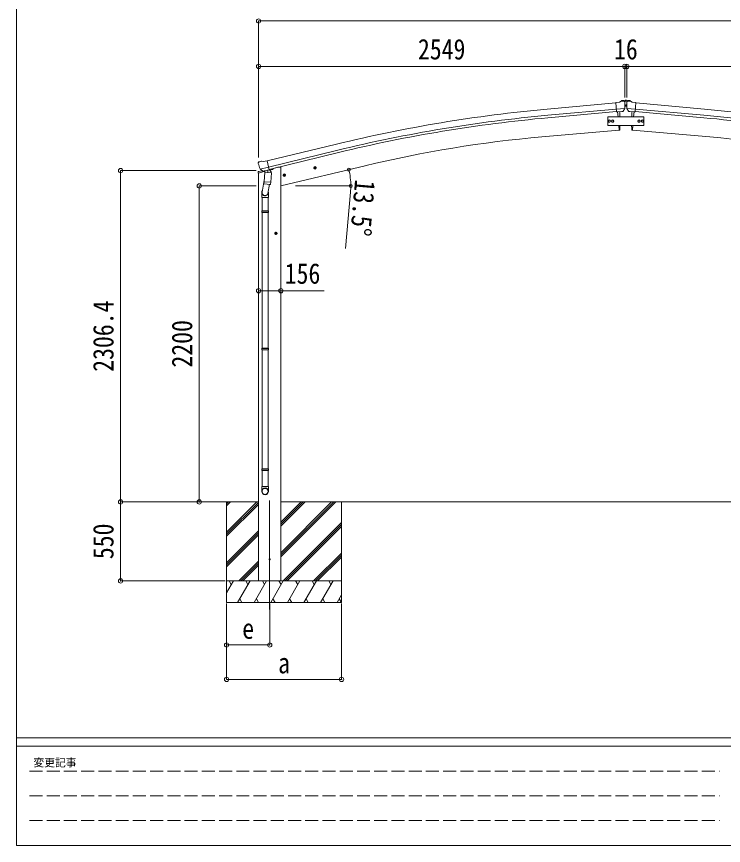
# Model space of a CAD drawing. Units: millimetres at full size. Extents: x -8385 to 33752, y -10062 to 5787.
# Drawn here: x -8385 to -3465, y -5853 to -82 of the extents above; entities that cross this region are included whole.
import ezdxf
from ezdxf.enums import TextEntityAlignment as Align

# ---------------------------------------------------------------- set-up
doc = ezdxf.new("R2010")
doc.units = ezdxf.units.MM
doc.header["$LTSCALE"] = 30
doc.header["$PDMODE"] = 32
doc.header["$PDSIZE"] = 30
doc.linetypes.add('DASHED3', pattern=[4, 3, -1])
for name, color, linetype, lineweight in [('0-0_0', 7, 'Continuous', 9), ('0-1_本体', 4, 'Continuous', 9), ('0-2_部品', 7, 'Continuous', 9), ('0-7_合掌部品', 3, 'Continuous', 9), ('0-8_PARTS2', 2, 'Continuous', 9), ('0-A_寸法', 6, 'Continuous', 9), ('F-0_240', 7, 'Continuous', 9)]:
    doc.layers.add(name, color=color, linetype=linetype, lineweight=lineweight)
doc.styles.add('ＭＳ ゴシック', font='')
doc.styles.get('ＭＳ ゴシック').set_extended_font_data('MS Gothic')

msp = doc.modelspace()

# ---------------------------------------------------------------- linework, layer by layer
at = {"layer": '0-0_0', "color": 6}
for p, q in [((-6701.2, -428.94), (-4152.2, -428.94)), ((-6701.2, -428.94), (-6701.2, -1062.46)), ((-4152.2, -428.94), (-4152.2, -644.28)), ((-4152.2, -428.94), (-4136.2, -428.94)), ((-4136.2, -428.94), (-4136.2, -644.28)), ((-4136.2, -428.94), (-1587.2, -428.94))]:
    msp.add_line(p, q, dxfattribs=at)
at = {"layer": '0-0_0'}
for p, q in [((-7298.03, -3460.68), (-6701.7, -3460.68)), ((-6923.95, -3460.68), (-6923.95, -4160.68)), ((-6923.95, -3671.91), (-6712.72, -3460.68)), ((-6923.95, -3488.06), (-6896.56, -3460.68)), ((-6923.95, -3473.92), (-6910.71, -3460.68)), ((-6546.2, -3460.68), (-1743.2, -3460.68)), ((-6546.2, -3842.94), (-6163.93, -3460.68)), ((-6546.2, -3814.66), (-6192.22, -3460.68)), ((-6546.2, -3828.8), (-6178.07, -3460.68)), ((-6546.2, -3630.81), (-6376.06, -3460.68)), ((-6546.2, -3616.67), (-6390.21, -3460.68)), ((-6546.2, -3602.53), (-6404.35, -3460.68)), ((-6123.95, -3460.68), (-6123.95, -4160.68)), ((-6923.95, -3686.05), (-6701.7, -3463.8)), ((-6923.95, -3700.19), (-6701.7, -3477.95)), ((-6530.09, -4010.68), (-6123.95, -3604.54)), ((-6515.95, -4010.68), (-6123.95, -3618.69)), ((-6501.8, -4010.68), (-6123.95, -3632.83)), ((-6923.95, -3884.04), (-6701.7, -3661.79)), ((-6923.95, -3898.18), (-6701.7, -3675.94)), ((-6923.95, -3912.33), (-6701.7, -3690.08)), ((-6317.95, -4010.68), (-6123.95, -3816.67)), ((-6303.81, -4010.68), (-6123.95, -3830.82)), ((-6289.67, -4010.68), (-6123.95, -3844.96)), ((-6838.45, -4010.68), (-6701.7, -3873.92)), ((-6824.31, -4010.68), (-6701.7, -3888.07)), ((-6810.17, -4010.68), (-6701.7, -3902.21)), ((-6123.95, -4010.68), (-6923.95, -4010.68)), ((-6923.95, -4094.51), (-6875.54, -4010.68)), ((-6890.55, -4036.66), (-6905.55, -4010.68)), ((-6846.68, -4160.68), (-6760.08, -4010.68)), ((-6775.08, -4036.66), (-6790.08, -4010.68)), ((-6731.21, -4160.68), (-6644.61, -4010.68)), ((-6659.61, -4036.66), (-6674.61, -4010.68)), ((-6615.74, -4160.68), (-6529.14, -4010.68)), ((-6544.14, -4036.66), (-6559.14, -4010.68)), ((-6500.27, -4160.68), (-6413.67, -4010.68)), ((-6428.67, -4036.66), (-6443.67, -4010.68)), ((-6384.8, -4160.68), (-6298.2, -4010.68)), ((-6328.2, -4010.68), (-6313.2, -4036.66)), ((-6269.33, -4160.68), (-6182.73, -4010.68)), ((-6197.73, -4036.66), (-6212.73, -4010.68)), ((-6831.68, -4134.7), (-6816.68, -4160.68)), ((-6716.21, -4134.7), (-6701.21, -4160.68)), ((-6600.74, -4134.7), (-6585.74, -4160.68)), ((-6485.27, -4134.7), (-6470.27, -4160.68)), ((-6369.8, -4134.7), (-6354.8, -4160.68)), ((-6254.33, -4134.7), (-6239.33, -4160.68)), ((-6153.86, -4160.68), (-6123.95, -4108.87)), ((-6138.86, -4134.7), (-6123.86, -4160.68)), ((-6923.95, -4160.68), (-6123.95, -4160.68))]:
    msp.add_line(p, q, dxfattribs=at)
at = {"layer": '0-0_0', "color": 6}
for p in [(-6701.2, -428.94), (-4152.2, -428.94), (-4136.2, -428.94)]:
    msp.add_point(p, dxfattribs=at)
at = {"layer": '0-1_本体'}
for p, q in [((-4214.32, -682.88), (-4691.63, -726.16)), ((-4074.07, -682.88), (-3596.76, -726.16)), ((-4210.56, -725.87), (-4687.74, -769.14)), ((-4209.09, -742.65), (-4686.22, -785.91)), ((-4079.3, -742.65), (-3602.17, -785.91)), ((-4077.83, -725.87), (-3600.65, -769.14)), ((-4728.65, -919.53), (-4190.71, -872.47)), ((-3559.74, -919.53), (-4097.69, -872.47)), ((-6641.17, -1087.09), (-6158.3, -969.61)), ((-6631.1, -1129.06), (-6148.1, -1011.54)), ((-6627.17, -1145.43), (-6144.11, -1027.91)), ((-6545.7, -1260.68), (-5960.02, -1120.07)), ((-6545.7, -1130.68), (-6545.7, -4010.68)), ((-6701.2, -1170.39), (-6701.2, -4010.68))]:
    msp.add_line(p, q, dxfattribs=at)
at = {"layer": '0-1_本体', "color": 6}
msp.add_line((-6545.2, -1990.86), (-6701.2, -1990.86), dxfattribs=at)
at = {"layer": '0-1_本体'}
msp.add_lwpolyline([(-6545.7, -1130.68), (-6565.7, -1130.68), (-6599.2, -1138.73)], dxfattribs=at)
for centre, radius, start, end in [((-3786.93, -10716.08), 10030.81, 95.17465, 103.67464), ((-4501.46, -10716.08), 10030.81, 76.32536, 84.82535), ((-3786.93, -10716.08), 9987.65, 95.17465, 103.67464), ((-3786.93, -10716.08), 9970.81, 95.17465, 103.67464), ((-4501.46, -10716.08), 9970.81, 76.32536, 84.82535), ((-4501.46, -10716.08), 9987.65, 76.32536, 84.82535), ((-3995.03, -9304.85), 8417.35, 95.00001, 103.5), ((-4293.36, -9304.85), 8417.35, 76.5, 84.99999)]:
    msp.add_arc(centre, radius, start, end, dxfattribs=at)
at = {"layer": '0-2_部品'}
for p, q in [((-4190.71, -872.41), (-4188.65, -872.16)), ((-4097.68, -872.41), (-4099.74, -872.16)), ((-6698.91, -1094.09), (-6702.77, -1100.39)), ((-6695.82, -1091.85), (-6682.63, -1088.68)), ((-6668.07, -1091.36), (-6681.33, -1088.66)), ((-6668.07, -1091.36), (-6642.14, -1085.13)), ((-6703.13, -1102.67), (-6702.86, -1103.82)), ((-6689.08, -1142.98), (-6631.57, -1129.17)), ((-6672.22, -1157.89), (-6688.6, -1143.4)), ((-6667.15, -1157.98), (-6630.45, -1149.17)), ((-6636.4, -1150.99), (-6637.42, -1165.6)), ((-6630.45, -1149.17), (-6628.92, -1148.8)), ((-6627.36, -1146.7), (-6626.42, -1146.76)), ((-6626.42, -1146.76), (-6613.1, -1162.08)), ((-6622.43, -1151.36), (-6603.54, -1146.82)), ((-6599.7, -1138.65), (-6599.7, -1141.96)), ((-6317.46, -1136.86), (-6298.02, -1132.2)), ((-6312.91, -1129.09), (-6315.04, -1136.28)), ((-6305.61, -1127.33), (-6312.91, -1129.09)), ((-6305.41, -1144.25), (-6310.07, -1124.81)), ((-6300.44, -1132.78), (-6305.61, -1127.33)), ((-6302.57, -1139.97), (-6300.44, -1132.78)), ((-6704.26, -1171), (-6661.55, -1160.75)), ((-6704.26, -1164.11), (-6704.26, -1171)), ((-6675.75, -1154.9), (-6701.96, -1161.2)), ((-6660.63, -1207.41), (-6676.54, -1303.58)), ((-6669.52, -1158.45), (-6662, -1156.65)), ((-6668.68, -1158.35), (-6667.15, -1157.98)), ((-6665.31, -1158.21), (-6665.36, -1158.95)), ((-6664.61, -1159.99), (-6638.79, -1166.43)), ((-6657.69, -1165.34), (-6662.36, -1232.17)), ((-6612, -1168.53), (-6657.69, -1165.34)), ((-6655.91, -1162.16), (-6656.14, -1165.44)), ((-6616.68, -1235.37), (-6612, -1168.53)), ((-6613.1, -1162.08), (-6613.55, -1168.42)), ((-6531.38, -1188.22), (-6511.94, -1183.55)), ((-6526.83, -1180.44), (-6528.96, -1187.64)), ((-6519.53, -1178.69), (-6526.83, -1180.44)), ((-6519.33, -1195.61), (-6524, -1176.16)), ((-6514.36, -1184.14), (-6519.53, -1178.69)), ((-6516.49, -1191.33), (-6514.36, -1184.14)), ((-6663.22, -1244.64), (-6662.35, -1232.17)), ((-6662.83, -1246), (-6662.83, -1246)), ((-6616.68, -1235.37), (-6662.36, -1232.17)), ((-6661.38, -1246.78), (-6619.68, -1249.69)), ((-6625.11, -1249.31), (-6635.84, -1312.9)), ((-6616.69, -1235.37), (-6617.58, -1248.06)), ((-6678.7, -1340.74), (-6678.7, -1306.39)), ((-6632.7, -1306.08), (-6632.7, -1340.74)), ((-6632.7, -1340.74), (-6678.7, -1340.74)), ((-6676.7, -1340.74), (-6676.7, -1434.74)), ((-6634.7, -1340.74), (-6634.7, -1434.74)), ((-6678.7, -1436.74), (-6677.7, -1434.74)), ((-6632.7, -1436.74), (-6678.7, -1436.74)), ((-6633.7, -1434.74), (-6677.7, -1434.74)), ((-6632.7, -1436.74), (-6633.7, -1434.74)), ((-6632.7, -1436.74), (-6632.7, -1444.74)), ((-6632.7, -1444.74), (-6678.7, -1444.74)), ((-6633.7, -1446.74), (-6677.7, -1446.74)), ((-6676.7, -1446.74), (-6676.7, -2390.93)), ((-6634.7, -1446.74), (-6634.7, -2390.93)), ((-6632.7, -1444.74), (-6633.7, -1446.74)), ((-6570.2, -1590.8), (-6590.2, -1590.8)), ((-6580.2, -1583.3), (-6586.7, -1587.05)), ((-6586.7, -1587.05), (-6586.7, -1594.55)), ((-6586.7, -1594.55), (-6580.2, -1598.31)), ((-6580.2, -1600.8), (-6580.2, -1580.8)), ((-6573.7, -1587.05), (-6580.2, -1583.3)), ((-6678.7, -2392.93), (-6677.7, -2390.93)), ((-6632.7, -2392.93), (-6678.7, -2392.93)), ((-6632.7, -2400.93), (-6678.7, -2400.93)), ((-6633.7, -2390.93), (-6677.7, -2390.93)), ((-6633.7, -2402.93), (-6677.7, -2402.93)), ((-6676.7, -2402.93), (-6676.7, -3231.11)), ((-6634.7, -2402.93), (-6634.7, -3231.11)), ((-6632.7, -2392.93), (-6633.7, -2390.93)), ((-6632.7, -2400.93), (-6633.7, -2402.93)), ((-6632.7, -2392.93), (-6632.7, -2400.93)), ((-6678.7, -3233.11), (-6677.7, -3231.11)), ((-6633.7, -3231.11), (-6677.7, -3231.11)), ((-6632.7, -3233.11), (-6633.7, -3231.11)), ((-6632.7, -3233.11), (-6678.7, -3233.11)), ((-6632.7, -3241.11), (-6678.7, -3241.11)), ((-6633.7, -3243.11), (-6677.7, -3243.11)), ((-6676.7, -3243.11), (-6676.7, -3353.11)), ((-6634.7, -3243.11), (-6634.7, -3353.11)), ((-6632.7, -3241.11), (-6633.7, -3243.11)), ((-6632.7, -3233.11), (-6632.7, -3241.11)), ((-6678.7, -3387.26), (-6678.7, -3353.11)), ((-6632.7, -3353.11), (-6678.7, -3353.11)), ((-6632.7, -3387.26), (-6632.7, -3353.11))]:
    msp.add_line(p, q, dxfattribs=at)
for points in [[(-6636.71, -1150.58), (-6626.99, -1148.25), (-6642.14, -1085.13)], [(-6689.35, -1142.4), (-6688.76, -1143.24), (-6688.6, -1143.4)], [(-6636.71, -1150.58), (-6636.95, -1150.73), (-6661.72, -1156.68), (-6662, -1156.65)], [(-6315.04, -1136.28), (-6309.87, -1141.73), (-6302.57, -1139.97)], [(-6528.96, -1187.64), (-6523.79, -1193.08), (-6516.49, -1191.33)], [(-6678.7, -1436.74), (-6678.7, -1444.74), (-6677.7, -1446.74)], [(-6580.2, -1598.31), (-6573.7, -1594.55), (-6573.7, -1587.05)], [(-6678.7, -2392.93), (-6678.7, -2400.93), (-6677.7, -2402.93)], [(-6678.7, -3233.11), (-6678.7, -3241.11), (-6677.7, -3243.11)]]:
    msp.add_lwpolyline(points, dxfattribs=at)
for centre, radius in [((-4236.4, -809.15), 6.5), ((-4051.99, -809.15), 6.5), ((-6307.74, -1134.53), 8.5), ((-6307.74, -1134.53), 7.7), ((-6307.74, -1134.53), 6.5), ((-6521.66, -1185.89), 8.5), ((-6521.66, -1185.89), 7.7), ((-6521.66, -1185.89), 6.5), ((-6580.2, -1590.8), 8.5), ((-6580.2, -1590.8), 7.7), ((-6580.2, -1590.8), 6.5)]:
    msp.add_circle(centre, radius, dxfattribs=at)
at = {"layer": '0-2_部品', "color": 4}
msp.add_circle((-6623.7, -3860.68), 4.5, dxfattribs=at)
at = {"layer": '0-2_部品'}
for centre, radius, start, end in [((-4189.02, -869.18), 3, 277, 356.63919), ((-4099.37, -869.18), 3, 183.36081, 263), ((-6694.65, -1096.71), 5, 103.5, 148.5), ((-6681.93, -1091.6), 3, 78.5, 103.5), ((-6506.05, -1056.57), 202.4, 193.5, 205.09125), ((-6635.8, -1151.07), 0.604, 100.59842, 172.20595), ((-6629.03, -1148.32), 0.5, 283.5, 318.76246), ((-6604.7, -1141.96), 5, 283.5, 0), ((-6701.26, -1164.11), 3, 103.5, 180), ((-6668.8, -1157.86), 0.5, 248.23754, 283.5), ((-6665.81, -1158.17), 0.5, 356, 103.5), ((-6664.37, -1159.02), 1, 176, 256), ((-6638.44, -1165.46), 1.03, 250.03897, 351.96569), ((-6661.28, -1244.81), 1.95, 175.04017, 217.47766), ((-6661.24, -1244.78), 2, 217.40962, 266), ((-6619.54, -1247.7), 2, 266, 349.46843), ((-6648.7, -1306.39), 30, 177.45142, 180)]:
    msp.add_arc(centre, radius, start, end, dxfattribs=at)
for centre, major_axis, ratio, start_param, end_param in [((-6700.21, -1101.96), (-1.57, -2.57), 0.99628, 4.712389, 5.4996506), ((-6670.24, -1155.63), (-0.73, -2.92), 0.997631, 5.8041905, 6.6006116), ((-6670.18, -1155.4), (2.63, 3.16), 0.650902, 4.0958226, 4.1686332), ((-6670.21, -1155.53), (-0.73, -2.92), 0.997631, 0.3902369, 0.4789948), ((-6655.7, -1306.08), (23, 0), 0.996195, 2.5560258, 6.5663028), ((-6655.7, -1306.08), (21, 0), 0.996195, 2.9349147, 5.9512394), ((-6655.7, -3385.51), (-23, 0), 0.996195, 3.1415927, 6.2831853), ((-6655.7, -3387.26), (-23, 0), 0.996195, 3.1415927, 6.2831853), ((-6655.7, -3387.26), (0, -23.43), 0.981806, 4.712389, 7.8539816)]:
    msp.add_ellipse(centre, major_axis=major_axis, ratio=ratio, start_param=start_param, end_param=end_param, dxfattribs=at)
msp.add_ellipse((-6655.7, -3387.26), major_axis=(21, 0), ratio=0.996195, dxfattribs=at)
at = {"layer": '0-7_合掌部品'}
for p, q in [((-4187.89, -678.37), (-4214.46, -680.7)), ((-4208.8, -745.36), (-4214.46, -680.7)), ((-4187.89, -678.37), (-4176.17, -671.61)), ((-4161.27, -670.02), (-4174.93, -671.22)), ((-4148.32, -663.04), (-4172.46, -665.16)), ((-4152.13, -675.77), (-4157.62, -671.17)), ((-4151.07, -677.81), (-4150.95, -679.16)), ((-4148.32, -663.04), (-4140.32, -663.04)), ((-4143.06, -667.76), (-4142.22, -667.76)), ((-4140.32, -663.04), (-4116.18, -665.16)), ((-4137.57, -677.81), (-4137.69, -679.16)), ((-4136.51, -675.77), (-4131.03, -671.17)), ((-4127.37, -670.02), (-4113.71, -671.22)), ((-4112.82, -670.98), (-4116.18, -665.16)), ((-4112.82, -671.17), (-4112.82, -670.98)), ((-4100.75, -678.37), (-4112.47, -671.61)), ((-4100.75, -678.37), (-4074.19, -680.7)), ((-4079.84, -745.36), (-4074.19, -680.7)), ((-4151.59, -720.66), (-4210.51, -725.82)), ((-4198.84, -744.49), (-4208.8, -745.36)), ((-4201.82, -744.75), (-4198.82, -779.09)), ((-4165.23, -741.55), (-4172.94, -742.22)), ((-4162.84, -740.15), (-4151.91, -721.21)), ((-4150.34, -704.54), (-4138.3, -704.54)), ((-4143.06, -700.46), (-4142.22, -700.46)), ((-4137.05, -720.66), (-4078.13, -725.82)), ((-4125.8, -740.15), (-4136.73, -721.21)), ((-4123.41, -741.55), (-4115.71, -742.22)), ((-4089.8, -744.49), (-4090.08, -744.55)), ((-4086.82, -744.75), (-4089.82, -779.09)), ((-4089.8, -744.49), (-4079.84, -745.36)), ((-4193.57, -839.09), (-4190.66, -872.35)), ((-4095.07, -839.09), (-4097.98, -872.35)), ((-4190.66, -872.35), (-4188.6, -872.1)), ((-4097.98, -872.35), (-4100.04, -872.1))]:
    msp.add_line(p, q, dxfattribs=at)
for points in [[(-4175.82, -671.17), (-4175.82, -670.98), (-4172.46, -665.16)], [(-4145.58, -666.92), (-4146.42, -666.92), (-4146.42, -667.76), (-4145.58, -667.76)], [(-4143.9, -666.08), (-4143.9, -665.24), (-4144.74, -665.24), (-4144.74, -666.08)], [(-4144.74, -668.6), (-4144.74, -669.44), (-4143.9, -669.44), (-4143.9, -668.6)], [(-4142.22, -667.76), (-4142.22, -666.92), (-4143.06, -666.92)], [(-4198.84, -744.49), (-4198.56, -744.55), (-4173.19, -742.33), (-4172.94, -742.22)], [(-4151.52, -720.03), (-4151.81, -721.02), (-4151.91, -721.21)], [(-4145.58, -699.62), (-4146.42, -699.62), (-4146.42, -700.46), (-4145.58, -700.46)], [(-4143.9, -698.78), (-4143.9, -697.94), (-4144.74, -697.94), (-4144.74, -698.78)], [(-4144.74, -701.3), (-4144.74, -702.14), (-4143.9, -702.14), (-4143.9, -701.3)], [(-4142.22, -700.46), (-4142.22, -699.62), (-4143.06, -699.62)], [(-4137.12, -720.03), (-4136.83, -721.02), (-4136.73, -721.21)], [(-4090.08, -744.55), (-4115.45, -742.33), (-4115.71, -742.22)]]:
    msp.add_lwpolyline(points, dxfattribs=at)
for points in [[(-4019.32, -839.09), (-4019.32, -779.09), (-4269.32, -779.09), (-4269.32, -839.09)], [(-4267.33, -809.1), (-4263.57, -802.6), (-4256.07, -802.6), (-4252.31, -809.1), (-4256.07, -815.6), (-4263.57, -815.6)], [(-4243.83, -809.1), (-4240.07, -802.6), (-4232.57, -802.6), (-4228.81, -809.1), (-4232.57, -815.6), (-4240.07, -815.6)], [(-4044.81, -809.09), (-4048.57, -802.59), (-4056.07, -802.59), (-4059.83, -809.09), (-4056.07, -815.59), (-4048.57, -815.59)], [(-4021.31, -809.09), (-4025.07, -802.59), (-4032.57, -802.59), (-4036.33, -809.09), (-4032.57, -815.59), (-4025.07, -815.59)]]:
    msp.add_lwpolyline(points, close=True, dxfattribs=at)
for centre, radius in [((-4144.32, -667.34), 3.5), ((-4144.32, -700.04), 3.5), ((-4259.82, -809.1), 8.5), ((-4259.82, -809.1), 7.7), ((-4259.82, -809.1), 6.5), ((-4236.32, -809.1), 8.5), ((-4236.32, -809.1), 7.7), ((-4236.32, -809.1), 6.5), ((-4052.32, -809.09), 8.5), ((-4052.32, -809.09), 7.7), ((-4052.32, -809.09), 6.5), ((-4028.82, -809.09), 8.5), ((-4028.82, -809.09), 7.7), ((-4028.82, -809.09), 6.5)]:
    msp.add_circle(centre, radius, dxfattribs=at)
for centre, radius, start, end in [((-4174.67, -674.2), 3, 95, 120), ((-4160.83, -675), 5, 50.00648, 94.99352), ((-4352.58, -696.8), 202.4, 353.4085, 5), ((-4145.58, -666.08), 0.84, 270, 0), ((-4145.58, -668.6), 0.84, 0, 90), ((-4143.06, -666.08), 0.84, 180, 270), ((-4143.06, -668.6), 0.84, 90, 180), ((-3936.06, -696.8), 202.4, 175, 186.5915), ((-4127.81, -675), 5, 85.00648, 129.99352), ((-4113.97, -674.2), 3, 60, 85), ((-5084.43, -816.54), 900, 2.3844, 4.64986), ((-4145.58, -698.78), 0.84, 270, 0), ((-4145.58, -701.3), 0.84, 0, 90), ((-4143.06, -698.78), 0.84, 180, 270), ((-4143.06, -701.3), 0.84, 90, 180), ((-3204.21, -816.54), 900, 175.35014, 177.6156), ((-5084.43, -816.54), 900, 356.63919, 358.56384), ((-3204.21, -816.54), 900, 181.43616, 183.36081), ((-4188.97, -869.12), 3, 277, 356.63919), ((-4099.67, -869.12), 3, 183.36081, 263)]:
    msp.add_arc(centre, radius, start, end, dxfattribs=at)
for centre, major_axis, ratio, start_param, end_param in [((-4146.74, -673.77), (-15.35, 3.44), 0.101033, 5.9751426, 5.9753737), ((-4154.06, -678.07), (2.71, -1.31), 0.997474, 0.5366567, 1.3225652), ((-4134.58, -678.07), (-2.71, -1.31), 0.997474, 4.9606201, 5.7465286), ((-4141.9, -673.77), (15.35, 3.44), 0.101033, 0.3078116, 0.3080427), ((-4165.5, -738.55), (1.62, -2.54), 0.997631, 5.8041905, 5.8929484), ((-4165.57, -738.44), (-3.5, 2.17), 0.650902, 2.1145521, 2.1873627), ((-4165.44, -738.64), (1.62, -2.54), 0.997631, 5.965759, 6.7621801), ((-4123.2, -738.64), (-1.62, -2.54), 0.997631, 5.8041905, 6.6006116), ((-4123.07, -738.44), (3.5, 2.17), 0.650902, 4.0958226, 4.1686332), ((-4123.14, -738.55), (-1.62, -2.54), 0.997631, 0.3902369, 0.4789948)]:
    msp.add_ellipse(centre, major_axis=major_axis, ratio=ratio, start_param=start_param, end_param=end_param, dxfattribs=at)
at = {"layer": '0-8_PARTS2'}
msp.add_line((-6623.7, -3451.47), (-6623.7, -4210.68), dxfattribs=at)
at = {"layer": '0-A_寸法'}
for p, q in [((-6701.2, -112.32), (-6701.2, -428.94)), ((-6701.2, -112.32), (-1587.2, -112.32)), ((-7661.77, -1154.28), (-6716.69, -1154.28)), ((-7661.77, -3460.68), (-7661.77, -1154.28)), ((-7113.8, -1260.68), (-6716.69, -1260.68)), ((-7113.8, -3460.68), (-7113.8, -1260.68)), ((-6444.7, -1260.68), (-6057.84, -1260.68)), ((-6060.7, -1303.14), (-6095.06, -1695.64)), ((-6545.2, -1990.86), (-6245.2, -1990.86)), ((-7661.77, -3460.68), (-6933.66, -3460.68)), ((-7661.77, -4010.68), (-7661.77, -3460.68)), ((-7661.77, -4010.68), (-6933.66, -4010.68)), ((-6923.45, -4697.05), (-6923.45, -4168.1)), ((-6923.45, -4457.07), (-6923.45, -4168.1)), ((-6623.2, -4457.07), (-6623.2, -4168.1)), ((-6123.45, -4697.05), (-6123.45, -4168.1)), ((-6623.2, -4457.07), (-6923.45, -4457.07)), ((-6923.45, -4697.05), (-6123.45, -4697.05))]:
    msp.add_line(p, q, dxfattribs=at)
for centre in [(-6072.29, -1147.03), (-6058.84, -1260.68)]:
    msp.add_circle(centre, 10.62, dxfattribs=at)
for start, end in [(0, 13.5), (354.99678, 0)]:
    msp.add_arc((-6545.7, -1260.68), 486.86, start, end, dxfattribs=at)
for p in [(-6701.2, -112.32), (-7661.77, -1154.28), (-7113.8, -1260.68), (-6701.2, -1990.86), (-6545.2, -1990.86), (-7661.77, -3460.68), (-7113.8, -3460.68), (-7661.77, -4010.68), (-6923.45, -4457.07), (-6623.2, -4457.07), (-6923.45, -4697.05), (-6123.45, -4697.05)]:
    msp.add_point(p, dxfattribs=at)
at = {"layer": 'F-0_240', "color": 5}
for p, q in [((-8385.45, 5787.34), (-8385.45, -5852.66)), ((-8385.45, -5102.66), (8054.55, -5102.66)), ((-8385.45, -5162.66), (5387.79, -5162.66)), ((-8385.45, -5852.66), (8054.55, -5852.66))]:
    msp.add_line(p, q, dxfattribs=at)
at = {"layer": 'F-0_240', "color": 4, "linetype": 'DASHED3'}
for p, q in [((-8295.46, -5335.16), (-3492.21, -5335.16)), ((-8295.46, -5507.66), (-3492.21, -5507.66)), ((-8295.46, -5680.16), (-3492.21, -5680.16))]:
    msp.add_line(p, q, dxfattribs=at)

# ---------------------------------------------------------------- texts
at = {"layer": '0-0_0', "style": 'ＭＳ ゴシック', "width": 0.85}
for s, p in [('2549', (-5591.7, -422.94)), ('16', (-4226.7, -422.94))]:
    msp.add_text(s, height=143, dxfattribs=at).set_placement(p, align=Align.BOTTOM_LEFT)
at = {"layer": '0-A_寸法', "color": 7, "style": 'ＭＳ ゴシック', "width": 0.85}
for s, rotation, p in [('13.5°', 264.997, (-6071.31, -1209.36)), ('2306.4', 90, (-7667.77, -2554.98)), ('2200', 90, (-7119.8, -2525.68)), ('550', 90, (-7667.77, -3859.43))]:
    msp.add_text(s, height=143, rotation=rotation, dxfattribs=at).set_placement(p, align=Align.BOTTOM_LEFT)
for s, p in [('156', (-6518.95, -1984.86)), ('e', (-6814.7, -4457.07)), ('a', (-6564.7, -4697.05))]:
    msp.add_text(s, height=143, dxfattribs=at).set_placement(p, align=Align.BOTTOM_LEFT)
at = {"layer": 'F-0_240', "style": 'ＭＳ ゴシック'}
msp.add_text('変更記事', height=54.99, dxfattribs=at).set_placement((-8268.23, -5320.16), align=Align.BOTTOM_LEFT)

doc.saveas('drawing.dxf')
